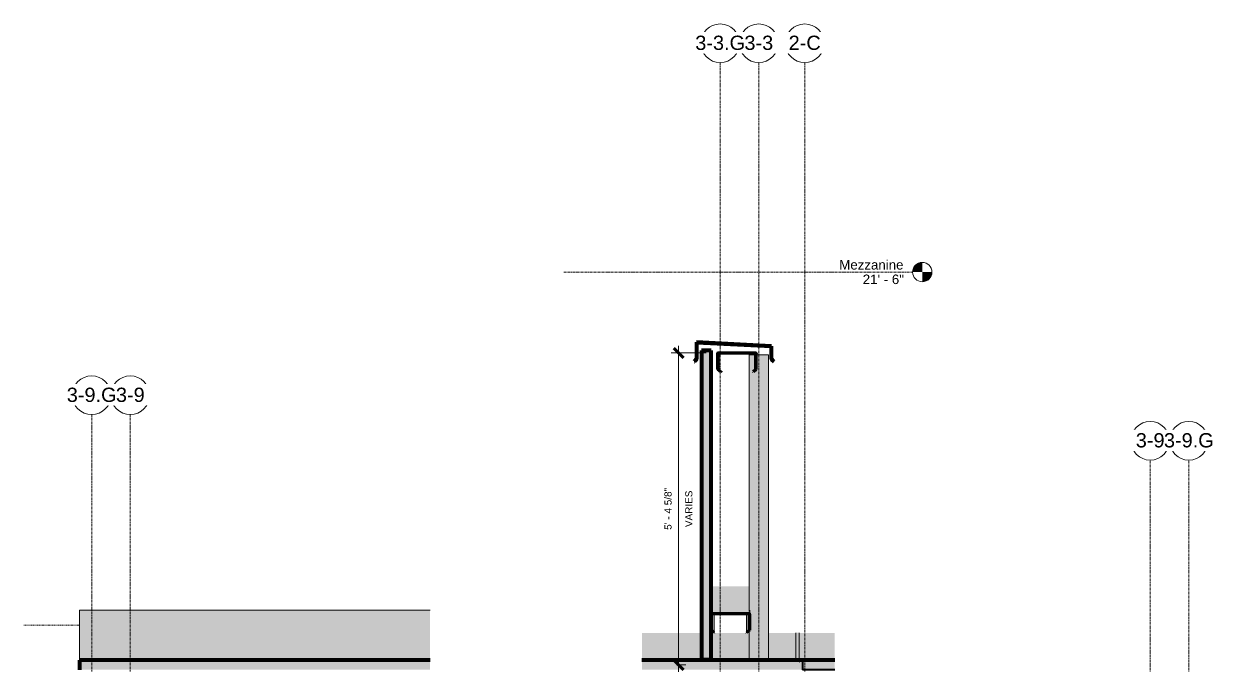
# Model space of a CAD drawing. Header units: inches. Extents: x 22745 to 23305, y -59 to 309.
# Drawn here: x 23021.9 to 23269.9, y 176.8 to 309.4 of the extents above; entities that cross this region are included whole.
import ezdxf

# ---------------------------------------------------------------- set-up
doc = ezdxf.new("R2010")
doc.units = ezdxf.units.IN
doc.header["$MEASUREMENT"] = 0
doc.linetypes.add('Dash', pattern=[0.25, 0.125, -0.125])
doc.linetypes.add('Grid Line 1_2_', pattern=[0.875, 0.5, -0.125, 0.125, -0.125])
for name, color, linetype, lineweight in [('A-ANNO-DIMS', 211, 'Continuous', 9), ('A-ANNO-DIMS-16', 211, 'Continuous', 9), ('A-DETL', 90, 'Continuous', 9), ('A-FLOR-LEVL', 51, 'Continuous', 9), ('A-GENM', 13, 'Continuous', 9), ('A-ROOF', 132, 'Continuous', 18), ('A-WALL', 113, 'Continuous', 18), ('L-SITE-WALL', 31, 'Continuous', 18), ('S-BEAM', 12, 'Continuous', 9), ('S-COLS', 52, 'Continuous', 9), ('S-GRID', 1, 'Continuous', 9), ('S-GRID-IDEN', 1, 'Continuous', 9)]:
    doc.layers.add(name, color=color, linetype=linetype, lineweight=lineweight)
doc.styles.add('Arial', font='arial.ttf', dxfattribs={"height": 1.967066})
doc.styles.add('Arial_1', font='arial.ttf', dxfattribs={"height": 1.475299})
doc.styles.add('Arial_2', font='arial.ttf', dxfattribs={"height": 2.950599})
doc.dimstyles.new('Linear_-_3_32__Arial_1', dxfattribs={"dimscale": 12, "dimtxt": 1.5, "dimasz": 0.166667, "dimexe": 0.125, "dimexo": 0.083333, "dimgap": 0.083333, "dimtad": 1, "dimdec": 4, "dimrnd": 0.0625, "dimzin": 1, "dimdsep": 46, "dimlunit": 4, "dimtxsty": 'Arial_1', "dimblk1": 'OBLIQUE', "dimblk2": 'OBLIQUE', "dimsah": 1, "dimcen": 0.09, "dimdle": 0.125, "dimazin": 0, "dimtfac": 1, "dimtdec": 4, "dimtix": 1, "dimtmove": 0, "dimatfit": 3, "dimfxl": 1, "dimtvp": 1, "dimtfill": 1, "dimfrac": 2, "dimtolj": 1, "dimtzin": 0, "dimarcsym": 2})
pattern_1 = [(45, (21572.501, 107.706), (-1.583919, 1.583919), []), (45, (21572.501, 110.106), (-1.583919, 1.583919), [])]

# ---------------------------------------------------------------- blocks, each defined once
blk = doc.blocks.new('Generic Models 7_Generic Models 1_6_Generic Models 1_6 _ Generic Models 7_Generic Models 1_337419_3 - Generic Models 7_Generic Models 1_6_Generic Models 1_6 _ Generic Models 7_Generic Models 1_337419_312901-367661-Section 7 - Callout 3')
at = {"layer": 'A-GENM'}
h = blk.add_hatch(dxfattribs=at)
h.set_pattern_fill('FP_13', color=256, style=0, pattern_type=2)
h.set_pattern_definition([(50, (21572.501, 107.706), (4.590705, -0.401868), [0.48, -5.28]), (355, (21572.501, 107.706), (-0.887837, 4.813698), [0.384, -4.224]), (100.451, (21572.884, 107.673), (3.70197, 4.412723), [0.408, -4.487]), (46.184, (21572.501, 108.986), (6.83066, -1.059043), [0.72, -7.92]), (96.636, (21573.07, 108.898), (5.981664, 6.234015), [0.612, -6.731]), (351.184, (21572.501, 108.986), (5.98208, 6.233824), [0.576, -6.336]), (21, (21573.141, 108.666), (3.820292, -2.5771), [0.48, -5.28]), (326, (21573.141, 108.666), (1.557207, 4.640587), [0.384, -4.224]), (71.451, (21573.46, 108.452), (5.377147, 2.064703), [0.408, -4.487]), (37.5, (21572.501, 107.706), (0.077972, 2.1307863), [0.211, -3.962, 0.211, -4.077, -4.24]), (37.5, (21572.501, 107.706), (0.077972, 2.1307863), [-8.461, 0.211, -4.029]), (7.5, (21572.501, 107.706), (1.683907, 2.5243905), [0.211, -2.234, 0.211, -3.866, -1.616]), (7.5, (21572.501, 107.706), (1.683907, 2.5243905), [-6.522, 0.211, -1.405]), (327.5, (21571.074, 107.706), (3.4165268, -0.1442966), [0.211, -1.389, 0.211, -4.781, -6.624]), (327.5, (21571.074, 107.706), (3.4165268, -0.1442966), [-6.592, 0.211, -6.413]), (317.5, (21570.434, 107.706), (3.732463, 0.640715), [0.211, -1.869, 0.211, -3.104, -4.704]), (317.5, (21570.434, 107.706), (3.732463, 0.640715), [-5.395, 0.211, -4.493])])
h.paths.add_polyline_path([(22365.76, -6.23), (22365.76, 0), (22325.84, 0), (22325.84, -6.23)], flags=0)
at = {"layer": 'A-GENM', "color": 130, "lineweight": 30}
for p, q in [((22365.76, 0), (22325.84, 0)), ((22325.84, -6.23), (22365.76, -6.23))]:
    blk.add_line(p, q, dxfattribs=at)
blk = doc.blocks.new('Generic Models _ Callout 30')
at = {"layer": 'A-GENM'}
for points in [[(22359.19, 177.71), (22359.19, 177.76), (22358.5, 177.76), (22358.5, 177.71)], [(22359.13, 175.65), (22365.76, 175.65), (22365.76, 175.71), (22359.19, 175.71), (22359.19, 177.71), (22358.5, 177.71), (22358.5, 177.27), (22358.56, 177.27), (22358.56, 177.65), (22359.13, 177.65)]]:
    blk.add_hatch(color=90, dxfattribs=at).paths.add_polyline_path(points, flags=0)
at = {"layer": 'A-GENM', "color": 250}
for p, q in [((22358.5, 177.76), (22359.19, 177.76)), ((22358.5, 177.71), (22358.5, 177.76)), ((22359.19, 177.71), (22359.19, 177.76))]:
    blk.add_line(p, q, dxfattribs=at)
at = {"layer": 'A-GENM', "color": 130, "lineweight": 30}
for p, q in [((22359.19, 177.71), (22358.5, 177.71)), ((22358.5, 177.71), (22358.5, 177.65)), ((22358.5, 177.65), (22358.5, 177.27)), ((22358.5, 177.27), (22358.56, 177.27)), ((22358.56, 177.65), (22359.13, 177.65)), ((22358.56, 177.27), (22358.56, 177.65)), ((22359.13, 177.65), (22359.13, 176.02)), ((22359.19, 177.65), (22359.19, 177.71)), ((22359.19, 176.02), (22359.19, 177.65)), ((22359.13, 176.02), (22359.13, 175.65)), ((22359.13, 175.65), (22365.76, 175.65)), ((22359.19, 175.71), (22359.19, 176.02)), ((22365.76, 175.71), (22359.19, 175.71))]:
    blk.add_line(p, q, dxfattribs=at)
blk = doc.blocks.new('Generic Models _ Callout 31')
at = {"layer": 'A-GENM'}
for points in [[(22357.75, 177.76), (22358.44, 177.76), (22358.44, 183.32), (22357.75, 183.32)], [(22358.38, 177.7), (22358.38, 177.7), (22358.44, 177.7), (22358.44, 177.76), (22357.75, 177.76), (22357.75, 177.7), (22357.81, 177.7)]]:
    blk.add_hatch(color=90, dxfattribs=at).paths.add_polyline_path(points, flags=0)
at = {"layer": 'A-GENM', "color": 250}
for p, q in [((22357.75, 177.76), (22357.75, 183.32)), ((22358.44, 177.76), (22358.44, 183.32)), ((22358.44, 177.76), (22357.75, 177.76)), ((22357.75, 177.76), (22357.75, 177.7)), ((22357.81, 177.7), (22358.38, 177.7)), ((22358.44, 177.7), (22358.44, 177.76))]:
    blk.add_line(p, q, dxfattribs=at)
blk = doc.blocks.new('detail_Ryan_rvt-2-Section 7 - Callout 3')
at = {"color": 250, "lineweight": 9}
for name in ['Generic Models _ Callout 31', 'Generic Models _ Callout 30', 'Generic Models 7_Generic Models 1_6_Generic Models 1_6 _ Generic Models 7_Generic Models 1_337419_3 - Generic Models 7_Generic Models 1_6_Generic Models 1_6 _ Generic Models 7_Generic Models 1_337419_312901-367661-Section 7 - Callout 3']:
    blk.add_blockref(name, (0, 0), dxfattribs=at)
blk = doc.blocks.new('Girt_C - 8_D-1253559-Section 7 - Callout 3')
at = {"layer": 'S-BEAM'}
h = blk.add_hatch(dxfattribs=at)
h.set_pattern_fill('FP_11', color=256, style=0, pattern_type=2)
h.set_pattern_definition(pattern_1)
h.paths.add_polyline_path([(22342.09, 237.31), (22342.16, 237.4), (22341.62, 237.85), (22341.62, 241.11), (22341.63, 241.15), (22341.66, 241.18), (22341.7, 241.19), (22349.32, 241.19), (22349.36, 241.18), (22349.39, 241.15), (22349.4, 241.11), (22349.4, 237.85), (22348.87, 237.4), (22348.94, 237.31), (22349.51, 237.8), (22349.51, 241.11), (22349.5, 241.18), (22349.46, 241.24), (22349.39, 241.28), (22349.32, 241.3), (22341.7, 241.3), (22341.63, 241.28), (22341.57, 241.24), (22341.52, 241.18), (22341.51, 241.11), (22341.51, 237.8)], flags=0)
for points in [[(22342, 241.11), (22342.01, 241.15), (22342.07, 241.19), (22341.7, 241.19), (22341.66, 241.18), (22341.63, 241.15), (22341.62, 241.11), (22341.66, 241.11)], [(22341.62, 237.85), (22342, 237.85), (22342, 241.11), (22341.62, 241.11), (22341.62, 238.16)], [(22349.89, 241.11), (22349.86, 241.2), (22349.86, 241.21), (22349.85, 241.21), (22349.7, 241.3), (22349.32, 241.3), (22349.39, 241.28), (22349.46, 241.24), (22349.5, 241.18), (22349.51, 241.11)], [(22349.51, 237.8), (22349.53, 237.8), (22349.53, 240.83), (22349.89, 240.83), (22349.89, 241.11), (22349.51, 241.11), (22349.51, 240.83)], [(22342.16, 237.4), (22342.53, 237.4), (22342.24, 237.64), (22342, 237.85), (22341.62, 237.85), (22342, 237.53)], [(22342.46, 237.31), (22342.49, 237.34), (22342.53, 237.4), (22342.16, 237.4), (22342.09, 237.31)], [(22348.94, 237.31), (22348.96, 237.32), (22349.53, 237.8), (22349.51, 237.8)]]:
    blk.add_hatch(color=256, dxfattribs=at).paths.add_polyline_path(points, flags=0)
at = {"layer": 'S-BEAM', "lineweight": 50}
for p, q in [((22341.51, 241.11), (22341.51, 237.8)), ((22341.62, 237.85), (22341.62, 241.11)), ((22349.32, 241.3), (22341.7, 241.3)), ((22341.7, 241.19), (22349.32, 241.19)), ((22349.39, 241.28), (22349.32, 241.3)), ((22349.4, 241.11), (22349.4, 237.85)), ((22349.51, 241.11), (22349.5, 241.18)), ((22349.51, 237.8), (22349.51, 241.11)), ((22341.51, 237.8), (22342.09, 237.31)), ((22342.16, 237.4), (22341.62, 237.85)), ((22342.09, 237.31), (22342.16, 237.4)), ((22349.4, 237.85), (22348.87, 237.4)), ((22348.87, 237.4), (22348.94, 237.31)), ((22348.94, 237.31), (22349.51, 237.8))]:
    blk.add_line(p, q, dxfattribs=at)
at = {"layer": 'S-BEAM'}
for p, q in [((22342, 241.11), (22341.62, 241.11)), ((22349.73, 241.3), (22349.32, 241.3)), ((22341.62, 237.85), (22342, 237.85)), ((22342.46, 237.31), (22342.09, 237.31)), ((22342.53, 237.4), (22342.16, 237.4)), ((22348.96, 237.31), (22348.94, 237.31)), ((22349.51, 237.8), (22349.53, 237.8))]:
    blk.add_line(p, q, dxfattribs=at)
at = {"layer": 'S-BEAM', "lineweight": 50, "flags": 128}
for points in [[(22341.7, 241.3), (22341.63, 241.28), (22341.57, 241.24), (22341.52, 241.18), (22341.51, 241.11)], [(22341.62, 241.11), (22341.63, 241.15), (22341.66, 241.18), (22341.7, 241.19)], [(22349.32, 241.19), (22349.36, 241.18), (22349.39, 241.15), (22349.4, 241.11)], [(22349.5, 241.18), (22349.46, 241.24), (22349.39, 241.28)]]:
    blk.add_lwpolyline(points, dxfattribs=at)
blk = doc.blocks.new('Girt_C - 8_D-1253560-Section 7 - Callout 3')
at = {"layer": 'S-BEAM'}
for points in [[(22340.18, 187.14), (22340.19, 187.21), (22340.23, 187.27), (22340.29, 187.31), (22340.37, 187.32), (22340.36, 192.94), (22340.35, 192.94), (22340.26, 192.91), (22340.2, 192.84), (22340.19, 192.8), (22340.18, 192.75)], [(22345.8, 187.32), (22347.99, 187.32), (22347.99, 192.94), (22340.37, 192.94), (22340.37, 187.32)], [(22348.18, 187.14), (22348.18, 187.53), (22348.16, 187.61), (22348.12, 187.68), (22348.1, 187.69), (22348.05, 187.74), (22348.05, 192.92), (22348.05, 192.92), (22347.99, 192.94), (22347.99, 187.32), (22348.06, 187.31), (22348.12, 187.27), (22348.16, 187.21)], [(22340.82, 183.42), (22340.82, 187.21), (22340.37, 187.21), (22340.33, 187.2), (22340.3, 187.18), (22340.29, 187.14), (22340.29, 183.87), (22340.37, 183.81)], [(22347.53, 183.42), (22348.07, 183.87), (22348.07, 184.29), (22348.05, 184.28), (22348.05, 187.18), (22348.03, 187.2), (22347.99, 187.21), (22347.53, 187.21), (22347.53, 183.82)]]:
    blk.add_hatch(color=256, dxfattribs=at).paths.add_polyline_path(points, flags=0)
h = blk.add_hatch(dxfattribs=at)
h.set_pattern_fill('FP_11', color=256, style=0, pattern_type=2)
h.set_pattern_definition(pattern_1)
h.paths.add_polyline_path([(22340.75, 183.34), (22340.82, 183.42), (22340.29, 183.87), (22340.29, 187.14), (22340.3, 187.18), (22340.33, 187.2), (22340.37, 187.21), (22347.99, 187.21), (22348.03, 187.2), (22348.06, 187.18), (22348.07, 187.14), (22348.07, 183.87), (22347.53, 183.42), (22347.6, 183.34), (22348.18, 183.82), (22348.18, 187.14), (22348.16, 187.21), (22348.12, 187.27), (22348.06, 187.31), (22347.99, 187.32), (22340.37, 187.32), (22340.29, 187.31), (22340.23, 187.27), (22340.19, 187.21), (22340.18, 187.14), (22340.18, 183.82)], flags=0)
for p, q in [((22340.18, 187.57), (22340.18, 187.14)), ((22340.82, 187.21), (22340.82, 183.42)), ((22347.53, 187.21), (22347.53, 183.42)), ((22348.18, 187.14), (22348.18, 187.97))]:
    blk.add_line(p, q, dxfattribs=at)
at = {"layer": 'S-BEAM', "lineweight": 50}
for p, q in [((22340.19, 187.21), (22340.18, 187.14)), ((22340.18, 187.14), (22340.18, 183.82)), ((22340.23, 187.27), (22340.19, 187.21)), ((22340.29, 183.87), (22340.29, 187.14)), ((22347.99, 187.32), (22340.37, 187.32)), ((22340.37, 187.21), (22347.99, 187.21)), ((22348.07, 187.14), (22348.07, 183.87)), ((22348.16, 187.21), (22348.12, 187.27)), ((22348.18, 187.14), (22348.16, 187.21)), ((22348.18, 183.82), (22348.18, 187.14)), ((22340.18, 183.82), (22340.75, 183.34)), ((22340.82, 183.42), (22340.29, 183.87)), ((22348.07, 183.87), (22347.53, 183.42)), ((22347.6, 183.34), (22348.18, 183.82)), ((22340.75, 183.34), (22340.82, 183.42)), ((22347.53, 183.42), (22347.6, 183.34))]:
    blk.add_line(p, q, dxfattribs=at)
at = {"layer": 'S-BEAM', "lineweight": 50, "flags": 128}
for points in [[(22340.37, 187.32), (22340.29, 187.31), (22340.23, 187.27)], [(22340.29, 187.14), (22340.3, 187.18), (22340.33, 187.2), (22340.37, 187.21)], [(22348.12, 187.27), (22348.06, 187.31), (22347.99, 187.32)], [(22347.99, 187.21), (22348.03, 187.2), (22348.06, 187.18), (22348.07, 187.14)]]:
    blk.add_lwpolyline(points, dxfattribs=at)
blk = doc.blocks.new('Grid - Grid Head - Circle-14747-Section 7 - Callout 2')
at = {"layer": 'S-GRID-IDEN'}
blk.add_circle((20899.55, 232.49), 4, dxfattribs=at)
blk = doc.blocks.new('Grid - Grid Head - Circle-14747-Section 7 - Callout 3')
at = {"layer": 'S-GRID-IDEN'}
blk.add_circle((22350.05, 305.37), 4, dxfattribs=at)
blk = doc.blocks.new('Level - Level Head - Circle-15001-Section 7 - Callout 3')
at = {"layer": 'A-FLOR-LEVL'}
h = blk.add_hatch(color=256, dxfattribs=at)
edge = h.paths.add_edge_path(flags=0)
edge.add_line((22383.89, 0), (22381.89, 0))
edge.add_arc((22383.89, 0), 2, 90, 180, ccw=False)
edge.add_line((22383.89, 2), (22383.89, 0))
h = blk.add_hatch(color=256, dxfattribs=at)
edge = h.paths.add_edge_path(flags=0)
edge.add_line((22383.89, -2), (22383.89, 0))
edge.add_line((22383.89, 0), (22385.89, 0))
edge.add_arc((22383.89, 0), 2, 270, 360, ccw=False)
blk.add_circle((22383.89, 0), 2, dxfattribs=at)
blk = doc.blocks.new('DIMBLOCK5-Section 7 - Callout 3')
at = {"layer": 'A-ANNO-DIMS-16'}
for p, q in [((23163.15, 241.24), (23155.91, 241.24)), ((23157.41, 175.14), (23157.41, 242.74)), ((23157.41, 241.24), (23163.15, 241.24)), ((23156.99, 176.64), (23158.91, 176.64)), ((23157.41, 176.64), (23156.99, 176.64))]:
    blk.add_line(p, q, dxfattribs=at)
at = {"layer": 'A-ANNO-DIMS-16', "lineweight": 50}
for p, q in [((23157.41, 241.24), (23156.41, 242.24)), ((23157.41, 241.24), (23158.41, 240.24)), ((23157.41, 176.64), (23156.41, 177.64)), ((23157.41, 176.64), (23158.41, 175.64))]:
    blk.add_line(p, q, dxfattribs=at)
at = {"layer": 'A-ANNO-DIMS-16', "color": 0, "attachment_point": 1, "rotation": 90, "line_spacing_factor": 0.938532, "style": 'Arial_1', "bg_fill": 3, "box_fill_scale": 1.25, "bg_fill_color": 0, "bg_fill_transparency": 0}
for s, insert, char_height, width in [('5\' - 4 5/8"', (23154.49, 204.62), 1.4753, 10.3846), ('VARIES', (23158.8, 205.19), 1.475, 9)]:
    blk.add_mtext(s, dxfattribs=dict(at, insert=insert, char_height=char_height, width=width))
blk = doc.blocks.new('_Oblique')
at = {"color": 0, "linetype": 'ByBlock', "lineweight": -2}
blk.add_line((-0.5, -0.5), (0.5, 0.5), dxfattribs=at)
blk = doc.blocks.new('Grid - Grid Head - Circle-14747-Section 15 - Callout 2')
at = {"layer": 'S-GRID-IDEN'}
blk.add_circle((-20899.55, 223.07), 4, dxfattribs=at)

msp = doc.modelspace()

# ---------------------------------------------------------------- hatches: boundary and pattern name
at = {"layer": 'A-ROOF', "lineweight": 5}
msp.add_hatch(color=256, dxfattribs=at).paths.add_polyline_path([(23105.9676, 177.64711), (23105.9676, 188.00173), (23033.43004, 188.00173), (23033.43004, 177.64711), (23050.22693, 177.64711)], flags=0)
h = msp.add_hatch(color=256, dxfattribs=at)
h.paths.add_polyline_path([(23182.47436, 177.75964), (23189.73857, 177.75964), (23189.73857, 183.26239), (23182.41114, 183.26239), (23182.41186, 177.75964)], flags=0)
h.paths.add_polyline_path([(23149.8159, 177.64711), (23182.47436, 177.64711), (23182.47436, 177.75964), (23182.41186, 177.75964), (23182.41114, 177.6972), (23181.72436, 177.6972), (23181.72412, 183.26239), (23176.02645, 183.26239), (23176.02645, 178.07206), (23175.9763, 178.05351), (23175.82838, 178.0359), (23175.59011, 178.0201), (23174.89421, 177.99698), (23174.02645, 177.98872), (23173.15868, 177.99698), (23172.46278, 178.0201), (23172.22451, 178.0359), (23172.07659, 178.05351), (23172.02645, 178.07206), (23172.02645, 183.26239), (23164.15145, 183.26239), (23164.15145, 177.77293), (23162.15145, 177.77293), (23162.15145, 183.26239), (23149.8159, 183.26239), (23149.8159, 180.1158)], flags=0)
h.paths.add_polyline_path([(23183.16186, 177.64711), (23189.73857, 177.64711), (23189.73857, 177.75964), (23183.16186, 177.75964), (23183.16186, 177.70966)], flags=0)
at = {"layer": 'A-ROOF'}
for points in [[(23050.22693, 175.64537), (23105.9676, 175.64537), (23105.9676, 177.64711), (23033.43004, 177.64711), (23033.43004, 175.64537), (23036.29177, 175.64537)], [(23189.73857, 175.64537), (23189.73857, 177.64711), (23149.8159, 177.64711), (23149.8159, 175.64537), (23179.7579, 175.64537)]]:
    msp.add_hatch(color=256, dxfattribs=at).paths.add_polyline_path(points, flags=0)
at = {"layer": 'A-WALL', "lineweight": 9}
msp.add_hatch(color=256, dxfattribs=at).paths.add_polyline_path([(23160.69564, 239.45581), (23161.21395, 239.97411), (23161.21395, 243.43414), (23176.58895, 242.62837), (23176.58895, 239.97411), (23177.10725, 239.45581), (23177.15145, 239.5), (23176.65145, 240), (23176.65145, 242.68768), (23161.15145, 243.5), (23161.15145, 240), (23160.65145, 239.5)], flags=0)
at = {"layer": 'L-SITE-WALL', "lineweight": 5}
msp.add_hatch(color=256, dxfattribs=at).paths.add_polyline_path([(23162.52645, 177.77293), (23162.52645, 241.75), (23162.15145, 241.75), (23162.15145, 177.77293)], flags=0)
at = {"layer": 'L-SITE-WALL'}
msp.add_hatch(color=256, dxfattribs=at).paths.add_polyline_path([(23164.15145, 177.77293), (23164.15145, 241.75), (23162.52645, 241.75), (23162.52645, 177.77293)], flags=0)
at = {"layer": 'S-COLS', "lineweight": 5}
h = msp.add_hatch(color=256, dxfattribs=at)
h.paths.add_polyline_path([(23174.02645, 177.98872), (23174.02645, 240.82637), (23173.50735, 240.82637), (23173.50735, 237.79688), (23172.93355, 237.31478), (23172.90969, 237.31478), (23172.83939, 237.39857), (23173.37485, 237.84788), (23173.37485, 240.82637), (23172.02645, 240.82637), (23172.03073, 187.7343), (23172.05591, 187.71074), (23172.0985, 187.67049), (23172.13811, 187.60277), (23172.15145, 187.53406), (23172.15145, 183.8212), (23172.02645, 183.71623), (23172.02645, 178.07206), (23172.07659, 178.05351), (23172.22451, 178.0359), (23172.73278, 178.00885), (23173.15868, 177.99698), (23173.96095, 177.98903)], flags=0)
h.paths.add_polyline_path([(23172.02645, 184.28406), (23172.04207, 184.29141), (23172.0357, 187.16061), (23172.02645, 187.17609), (23172.02645, 186.85765)], flags=0)
msp.add_hatch(color=256, dxfattribs=at).paths.add_polyline_path([(23174.02645, 177.98872), (23174.89421, 177.99698), (23175.59011, 178.0201), (23175.95441, 178.05091), (23175.9763, 178.05351), (23176.02645, 178.07206), (23176.02645, 240.82637), (23174.02645, 240.82637), (23174.02645, 186.85765)], flags=0)

# ---------------------------------------------------------------- linework, layer by layer
at = {"layer": 'A-DETL', "linetype": 'Dash'}
msp.add_line((23021.9133, 184.91319), (23033.43004, 184.91319), dxfattribs=at)
at = {"layer": 'A-ROOF'}
for p, q in [((23105.9676, 188.00173), (23033.43004, 188.00173)), ((23033.43004, 188.00173), (23033.43004, 177.64711))]:
    msp.add_line(p, q, dxfattribs=at)
at = {"layer": 'A-ROOF', "lineweight": 70}
for p, q in [((23105.9676, 177.64711), (23033.43004, 177.64711)), ((23033.43004, 177.64711), (23033.43004, 175.64537)), ((23189.73857, 177.64711), (23149.8159, 177.64711))]:
    msp.add_line(p, q, dxfattribs=at)
at = {"layer": 'A-WALL', "lineweight": 70}
for p, q in [((23176.65145, 242.68768), (23161.15145, 243.5)), ((23161.15145, 243.5), (23161.15145, 240)), ((23161.21395, 239.97411), (23161.21395, 243.43414)), ((23161.21395, 243.43414), (23176.58895, 242.62837)), ((23176.58895, 242.62837), (23176.58895, 239.97411)), ((23176.65145, 240), (23176.65145, 242.68768)), ((23161.15145, 240), (23160.65145, 239.5)), ((23160.65145, 239.5), (23160.69564, 239.45581)), ((23160.69564, 239.45581), (23161.21395, 239.97411)), ((23176.58895, 239.97411), (23177.10725, 239.45581)), ((23177.15145, 239.5), (23176.65145, 240)), ((23177.10725, 239.45581), (23177.15145, 239.5))]:
    msp.add_line(p, q, dxfattribs=at)
at = {"layer": 'A-WALL'}
msp.add_line((23162.52645, 177.77293), (23162.52645, 241.75), dxfattribs=at)
at = {"layer": 'L-SITE-WALL', "lineweight": 70}
for p, q in [((23164.15145, 241.75), (23162.15145, 241.75)), ((23162.15145, 241.75), (23162.15145, 177.77293)), ((23164.15145, 187.13658), (23164.15145, 241.75)), ((23164.15145, 177.77293), (23164.15145, 187.13658)), ((23162.15145, 177.77293), (23164.15145, 177.77293))]:
    msp.add_line(p, q, dxfattribs=at)
at = {"layer": 'S-COLS'}
for p, q in [((23172.02645, 240.82637), (23172.02645, 187.67815)), ((23173.37071, 240.82637), (23172.02645, 240.82637)), ((23174.02645, 240.82637), (23173.50511, 240.82637)), ((23176.02645, 240.82637), (23174.02645, 240.82637)), ((23176.02645, 178.01313), (23176.02645, 240.82637)), ((23172.02645, 187.1814), (23172.02645, 184.22514)), ((23172.02645, 183.71623), (23172.02645, 178.01313))]:
    msp.add_line(p, q, dxfattribs=at)
at = {"layer": 'S-GRID', "linetype": 'Grid Line 1_2_'}
for p, q in [((23166.02645, -45.75349), (23166.02645, 301.37399)), ((23174.02645, -45.75349), (23174.02645, 301.37399)), ((23183.52645, -45.75349), (23183.52645, 301.37399)), ((23183.52645, -45.75349), (23183.52645, 301.37399)), ((23035.93004, -58.80831), (23035.93004, 228.48622)), ((23043.93004, -58.80831), (23043.93004, 228.48622)), ((23255.04092, -37.95708), (23255.04092, 219.06819)), ((23263.04092, -37.95708), (23263.04092, 219.06819))]:
    msp.add_line(p, q, dxfattribs=at)

# ---------------------------------------------------------------- block references
at = {"layer": 'A-FLOR-LEVL'}
msp.add_blockref('Level - Level Head - Circle-15001-Section 7 - Callout 3', (823.97364, 258), dxfattribs=at)
at = {"layer": 'S-BEAM'}
for name in ['Girt_C - 8_D-1253559-Section 7 - Callout 3', 'Girt_C - 8_D-1253560-Section 7 - Callout 3']:
    msp.add_blockref(name, (823.97364, 0), dxfattribs=at)
at = {"layer": 'S-GRID-IDEN'}
for name, p in [('Grid - Grid Head - Circle-14747-Section 7 - Callout 3', (823.97364, 0)), ('Grid - Grid Head - Circle-14747-Section 7 - Callout 2', (2144.37723, 0)), ('Grid - Grid Head - Circle-14747-Section 15 - Callout 2', (44154.59373, 0))]:
    msp.add_blockref(name, p, dxfattribs=at)

# ---------------------------------------------------------------- texts
at = {"layer": 'A-FLOR-LEVL', "insert": (23203.97138, 260.48644), "char_height": 1.967066, "width": 15.816, "attachment_point": 3, "line_spacing_factor": 0.938532, "style": 'Arial', "bg_fill": 3, "box_fill_scale": 1.25, "bg_fill_color": 0, "bg_fill_transparency": 0}
msp.add_mtext('Mezzanine', dxfattribs=at)

# ---------------------------------------------------------------- next in the draw order: texts
at = {"layer": 'A-FLOR-LEVL', "insert": (23204.06938, 257.48123), "char_height": 1.967066, "width": 10.152, "attachment_point": 3, "line_spacing_factor": 0.938532, "style": 'Arial', "bg_fill": 3, "box_fill_scale": 1.25, "bg_fill_color": 0, "bg_fill_transparency": 0}
msp.add_mtext('21\' - 6"', dxfattribs=at)
at = {"layer": 'S-GRID-IDEN', "char_height": 2.950599, "width": 7.092, "attachment_point": 2, "line_spacing_factor": 0.938532, "style": 'Arial_2', "bg_fill": 3, "box_fill_scale": 1.25, "bg_fill_color": 0, "bg_fill_transparency": 0}
for s, insert in [('3-3', (23174.02568, 306.94681)), ('3-9', (23043.92927, 234.05903)), ('3-9', (23255.04015, 224.641))]:
    msp.add_mtext(s, dxfattribs=dict(at, insert=insert))

# ---------------------------------------------------------------- next in the draw order: dimensions: what is measured, and where the dimension line sits
at = {"layer": 'A-ANNO-DIMS'}
dim = msp.add_linear_dim(base=(23157.4075, 241.24219), p1=(23155.99329, 176.64178), p2=(23164.15145, 241.24219), angle=90, text='<>\\XVARIES', dimstyle='Linear_-_3_32__Arial_1', override={"dimpost": '<>', "dimfxl": 65.113504}, dxfattribs=at)
dim.commit()
dim.dimension.update_dxf_attribs({"geometry": 'DIMBLOCK5-Section 7 - Callout 3', "text_midpoint": (23157.4075, 208.94198)})

# ---------------------------------------------------------------- next in the draw order: linework, layer by layer
at = {"layer": 'A-FLOR-LEVL', "linetype": 'Grid Line 1_2_'}
msp.add_line((23133.69823, 258), (23205.86308, 258), dxfattribs=at)

# ---------------------------------------------------------------- next in the draw order: block references
at = {"color": 170, "lineweight": 5}
msp.add_blockref('detail_Ryan_rvt-2-Section 7 - Callout 3', (823.97364, 0), dxfattribs=at)
at = {"layer": 'S-GRID-IDEN'}
for name, p in [('Grid - Grid Head - Circle-14747-Section 7 - Callout 3', (815.97364, 0)), ('Grid - Grid Head - Circle-14747-Section 7 - Callout 3', (833.47364, 0)), ('Grid - Grid Head - Circle-14747-Section 7 - Callout 2', (2136.37723, 0)), ('Grid - Grid Head - Circle-14747-Section 15 - Callout 2', (44162.59373, 0))]:
    msp.add_blockref(name, p, dxfattribs=at)

# ---------------------------------------------------------------- next in the draw order: texts
at = {"layer": 'S-GRID-IDEN', "char_height": 2.950599, "attachment_point": 2, "line_spacing_factor": 0.938532, "style": 'Arial_2', "bg_fill": 3, "box_fill_scale": 1.25, "bg_fill_color": 0, "bg_fill_transparency": 0}
for s, insert, width in [('3-3.G', (23166.02568, 306.94681), 12.276), ('1-A', (23183.52568, 306.94681), 7.632), ('3-9.G', (23035.92927, 234.05903), 12.276), ('3-9.G', (23263.04015, 224.641), 12.276)]:
    msp.add_mtext(s, dxfattribs=dict(at, insert=insert, width=width))

# ---------------------------------------------------------------- next in the draw order: block references
at = {"layer": 'S-GRID-IDEN'}
msp.add_blockref('Grid - Grid Head - Circle-14747-Section 7 - Callout 3', (833.47364, 0), dxfattribs=at)

# ---------------------------------------------------------------- next in the draw order: texts
at = {"layer": 'S-GRID-IDEN', "insert": (23183.52568, 306.94681), "char_height": 2.950599, "width": 7.884, "attachment_point": 2, "line_spacing_factor": 0.938532, "style": 'Arial_2', "bg_fill": 3, "box_fill_scale": 1.25, "bg_fill_color": 0, "bg_fill_transparency": 0}
msp.add_mtext('2-C', dxfattribs=at)

doc.saveas('drawing.dxf')
